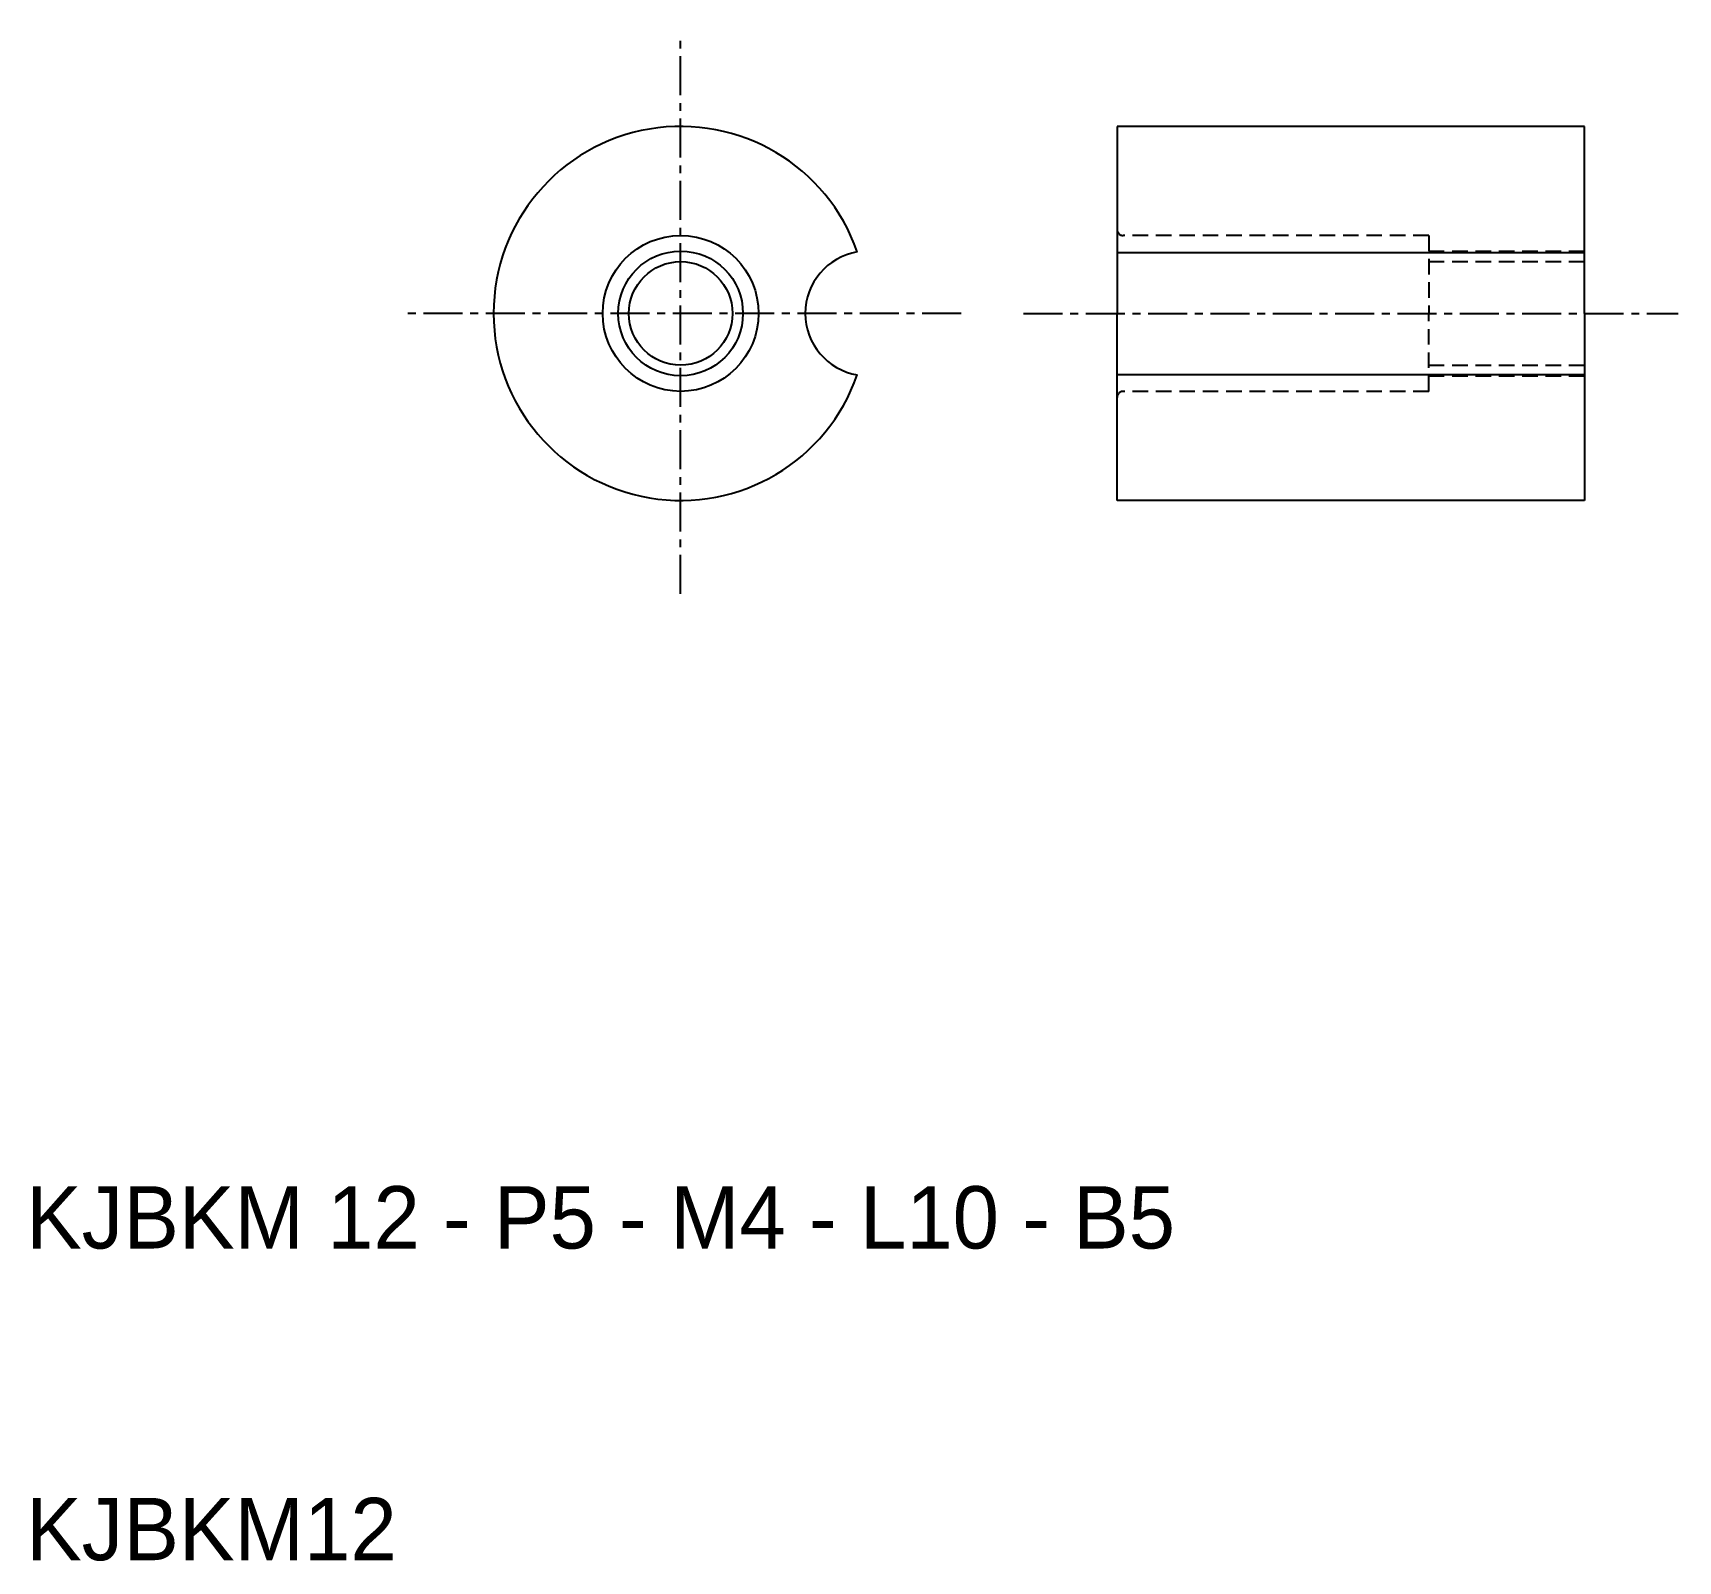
# Model space of a CAD drawing. Extents: x 10.2 to 63, y 10 to 59.
import ezdxf

# ---------------------------------------------------------------- set-up
doc = ezdxf.new("R2010")
doc.units = 0
doc.linetypes.add('CENTER', pattern=[2, 1.25, -0.25, 0.25, -0.25])
doc.linetypes.add('DASHED', pattern=[0.75, 0.5, -0.25])
doc.layers.get('0').update_dxf_attribs({"linetype": 'CONTINUOUS'})
doc.layers.add('CENTER', color=1, linetype='CENTER')

msp = doc.modelspace()

# ---------------------------------------------------------------- linework, layer by layer
for p, q in [((45, 56), (45, 56)), ((45, 44), (45, 44))]:
    msp.add_line(p, q)
at = {"color": 7, "linetype": 'CONTINUOUS'}
for p, q in [((60, 56), (45, 56)), ((45, 56), (45, 50)), ((60, 50), (60, 56)), ((45, 51.96), (60, 51.96)), ((45, 44), (45, 50)), ((60, 50), (60, 44)), ((45, 48.04), (60, 48.04)), ((60, 44), (45, 44))]:
    msp.add_line(p, q, dxfattribs=at)
at = {"color": 3, "linetype": 'DASHED'}
for p, q in [((55, 52.5), (45.2, 52.5)), ((55, 52.5), (55, 50)), ((55, 52), (60, 52)), ((55, 51.662), (60, 51.662)), ((55, 47.5), (55, 50)), ((55, 48.338), (60, 48.338)), ((55, 48), (60, 48)), ((55, 47.5), (45.2, 47.5))]:
    msp.add_line(p, q, dxfattribs=at)
at = {"color": 7, "linetype": 'CONTINUOUS'}
for radius in [2.5, 1.662]:
    msp.add_circle((31, 50), radius, dxfattribs=at)
at = {"color": 3, "linetype": 'CONTINUOUS'}
msp.add_circle((31, 50), 2, dxfattribs=at)
at = {"color": 7, "linetype": 'CONTINUOUS'}
for centre, radius, start, end in [((31, 50), 6, 19.1881, 340.8119), ((37, 50), 2, 99.5941, 260.4059)]:
    msp.add_arc(centre, radius, start, end, dxfattribs=at)
at = {"color": 3, "linetype": 'DASHED'}
for centre, start, end in [((45.2, 52.7), 180, 270), ((45.2, 47.3), 90, 180)]:
    msp.add_arc(centre, 0.2, start, end, dxfattribs=at)
at = {"layer": 'CENTER', "color": 1, "linetype": 'CENTER'}
for p, q in [((31, 41), (31, 59)), ((40, 50), (22, 50)), ((42, 50), (63, 50))]:
    msp.add_line(p, q, dxfattribs=at)

# ---------------------------------------------------------------- texts
at = {"color": 7, "linetype": 'CONTINUOUS'}
for s, p in [('KJBKM 12 - P5 - M4 - L10 - B5', (10, 20)), ('KJBKM12', (10, 10))]:
    msp.add_text(s, height=2, dxfattribs=at).set_placement(p)

doc.saveas('drawing.dxf')
